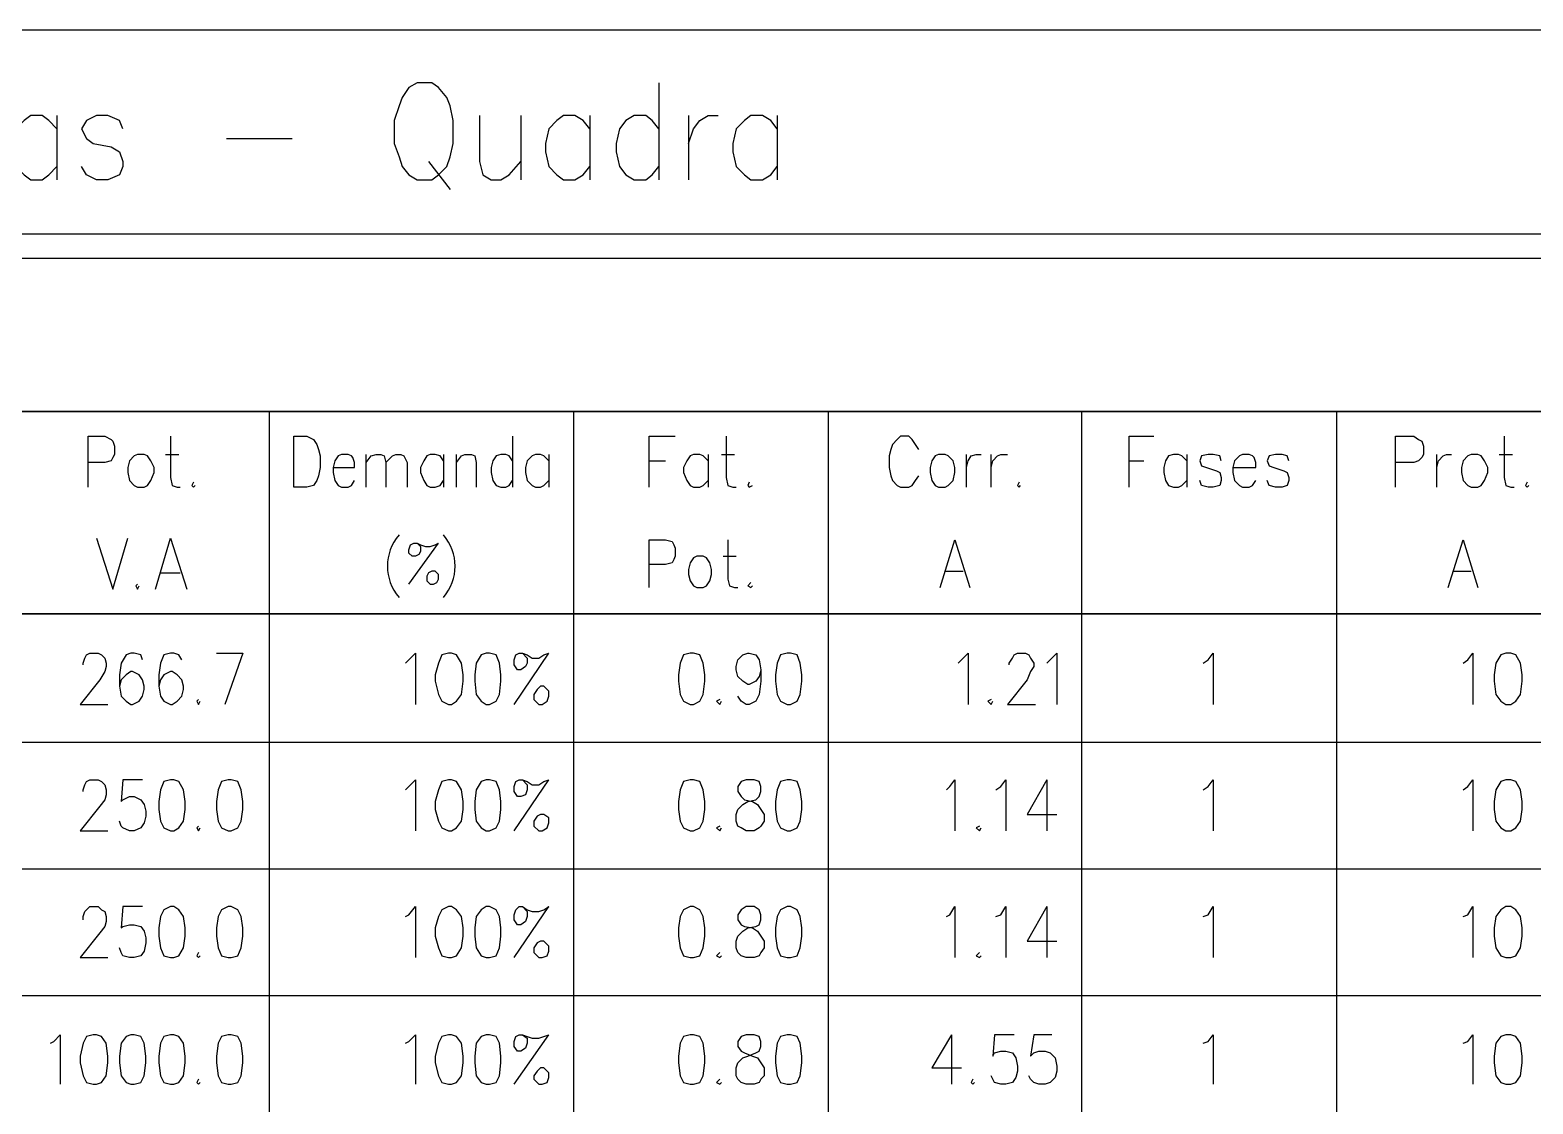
# Model space of a CAD drawing. Header units: millimetres. Extents: x 58 to 939, y 54 to 473.
# Drawn here: x 340.26 to 378.95, y 99.02 to 126.66 of the extents above; entities that cross this region are included whole.
import ezdxf

# ---------------------------------------------------------------- set-up
doc = ezdxf.new("R2010")
doc.units = ezdxf.units.MM
doc.layers.add('PDF_Geometry', color=7, linetype='Continuous')

msp = doc.modelspace()

# ---------------------------------------------------------------- linework, layer by layer
at = {"layer": 'PDF_Geometry', "lineweight": -3}
for points in [[(254.844, 126.663), (254.844, 121.413), (419.653, 121.413), (419.653, 126.663)], [(350.224, 125.308), (350.013, 125.181), (349.843, 124.927), (349.759, 124.715), (349.632, 124.334), (349.632, 123.742), (349.759, 123.403), (349.843, 123.149), (350.013, 122.937), (350.224, 122.81), (350.605, 122.81), (350.775, 122.937), (350.986, 123.149), (351.071, 123.403), (351.156, 123.742), (351.156, 124.334), (351.071, 124.715), (350.986, 124.927), (350.775, 125.181), (350.605, 125.308)], [(254.844, 120.778), (254.844, 116.841), (419.653, 116.841), (419.653, 120.778)], [(254.844, 116.841), (254.844, 111.634), (419.653, 111.634), (419.653, 116.841)], [(347.049, 114.894), (347.049, 116.206), (347.388, 116.206), (347.557, 116.121), (347.642, 115.994), (347.684, 115.867), (347.727, 115.698), (347.727, 115.402), (347.684, 115.19), (347.642, 115.063), (347.557, 114.936), (347.388, 114.894)], [(343.027, 115.74), (342.943, 115.698), (342.816, 115.571), (342.773, 115.402), (342.773, 115.275), (342.816, 115.063), (342.943, 114.936), (343.027, 114.894), (343.197, 114.894), (343.281, 114.936), (343.366, 115.063), (343.451, 115.275), (343.451, 115.402), (343.366, 115.571), (343.281, 115.698), (343.197, 115.74)], [(363.644, 115.74), (363.56, 115.698), (363.475, 115.571), (363.433, 115.402), (363.433, 115.275), (363.475, 115.063), (363.56, 114.936), (363.644, 114.894), (363.814, 114.894), (363.898, 114.936), (364.025, 115.063), (364.068, 115.275), (364.068, 115.402), (364.025, 115.571), (363.898, 115.698), (363.814, 115.74)], [(377.361, 115.74), (377.276, 115.698), (377.149, 115.571), (377.107, 115.402), (377.107, 115.275), (377.149, 115.063), (377.276, 114.936), (377.361, 114.894), (377.53, 114.894), (377.615, 114.936), (377.7, 115.063), (377.784, 115.275), (377.784, 115.402), (377.7, 115.571), (377.615, 115.698), (377.53, 115.74)], [(357.421, 113.116), (357.337, 113.073), (357.252, 112.946), (357.21, 112.777), (357.21, 112.65), (357.252, 112.481), (357.337, 112.354), (357.421, 112.311), (357.591, 112.311), (357.675, 112.354), (357.76, 112.481), (357.802, 112.65), (357.802, 112.777), (357.76, 112.946), (357.675, 113.073), (357.591, 113.116)], [(350.605, 112.735), (350.521, 112.692), (350.478, 112.608), (350.478, 112.481), (350.563, 112.396), (350.648, 112.396), (350.732, 112.438), (350.775, 112.523), (350.775, 112.65), (350.69, 112.735)], [(254.844, 111.634), (254.844, 108.332), (419.653, 108.332), (419.653, 111.634)], [(351.029, 110.618), (350.859, 110.576), (350.775, 110.364), (350.69, 110.068), (350.69, 109.898), (350.775, 109.559), (350.859, 109.39), (351.029, 109.305), (351.113, 109.305), (351.24, 109.39), (351.367, 109.559), (351.41, 109.898), (351.41, 110.068), (351.367, 110.364), (351.24, 110.576), (351.113, 110.618)], [(352.002, 110.618), (351.875, 110.576), (351.748, 110.364), (351.706, 110.068), (351.706, 109.898), (351.748, 109.559), (351.875, 109.39), (352.002, 109.305), (352.087, 109.305), (352.256, 109.39), (352.341, 109.559), (352.383, 109.898), (352.383, 110.068), (352.341, 110.364), (352.256, 110.576), (352.087, 110.618)], [(357.252, 110.618), (357.083, 110.576), (356.998, 110.364), (356.956, 110.068), (356.956, 109.898), (356.998, 109.559), (357.083, 109.39), (357.252, 109.305), (357.337, 109.305), (357.506, 109.39), (357.591, 109.559), (357.633, 109.898), (357.633, 110.068), (357.591, 110.364), (357.506, 110.576), (357.337, 110.618)], [(359.75, 110.618), (359.58, 110.576), (359.496, 110.364), (359.453, 110.068), (359.453, 109.898), (359.496, 109.559), (359.58, 109.39), (359.75, 109.305), (359.834, 109.305), (360.004, 109.39), (360.088, 109.559), (360.131, 109.898), (360.131, 110.068), (360.088, 110.364), (360.004, 110.576), (359.834, 110.618)], [(378.25, 110.618), (378.123, 110.576), (377.996, 110.364), (377.954, 110.068), (377.954, 109.898), (377.996, 109.559), (378.123, 109.39), (378.25, 109.305), (378.377, 109.305), (378.504, 109.39), (378.631, 109.559), (378.673, 109.898), (378.673, 110.068), (378.631, 110.364), (378.504, 110.576), (378.377, 110.618)], [(353.399, 109.771), (353.315, 109.686), (353.23, 109.559), (353.23, 109.432), (353.357, 109.305), (353.442, 109.305), (353.569, 109.39), (353.611, 109.517), (353.611, 109.644), (353.484, 109.771)], [(343.874, 107.358), (343.705, 107.316), (343.62, 107.104), (343.578, 106.808), (343.578, 106.596), (343.62, 106.3), (343.705, 106.13), (343.874, 106.046), (343.959, 106.046), (344.086, 106.13), (344.213, 106.3), (344.255, 106.596), (344.255, 106.808), (344.213, 107.104), (344.086, 107.316), (343.959, 107.358)], [(345.356, 107.358), (345.186, 107.316), (345.102, 107.104), (345.059, 106.808), (345.059, 106.596), (345.102, 106.3), (345.186, 106.13), (345.356, 106.046), (345.44, 106.046), (345.61, 106.13), (345.695, 106.3), (345.737, 106.596), (345.737, 106.808), (345.695, 107.104), (345.61, 107.316), (345.44, 107.358)], [(351.029, 107.358), (350.859, 107.316), (350.775, 107.104), (350.69, 106.808), (350.69, 106.596), (350.775, 106.3), (350.859, 106.13), (351.029, 106.046), (351.113, 106.046), (351.24, 106.13), (351.367, 106.3), (351.41, 106.596), (351.41, 106.808), (351.367, 107.104), (351.24, 107.316), (351.113, 107.358)], [(352.002, 107.358), (351.875, 107.316), (351.748, 107.104), (351.706, 106.808), (351.706, 106.596), (351.748, 106.3), (351.875, 106.13), (352.002, 106.046), (352.087, 106.046), (352.256, 106.13), (352.341, 106.3), (352.383, 106.596), (352.383, 106.808), (352.341, 107.104), (352.256, 107.316), (352.087, 107.358)], [(357.252, 107.358), (357.083, 107.316), (356.998, 107.104), (356.956, 106.808), (356.956, 106.596), (356.998, 106.3), (357.083, 106.13), (357.252, 106.046), (357.337, 106.046), (357.506, 106.13), (357.591, 106.3), (357.633, 106.596), (357.633, 106.808), (357.591, 107.104), (357.506, 107.316), (357.337, 107.358)], [(358.691, 107.358), (358.564, 107.316), (358.48, 107.189), (358.48, 107.062), (358.564, 106.935), (358.649, 106.85), (358.861, 106.808), (358.988, 106.723), (359.072, 106.596), (359.157, 106.469), (359.157, 106.3), (359.072, 106.173), (359.03, 106.13), (358.903, 106.046), (358.691, 106.046), (358.564, 106.13), (358.48, 106.173), (358.437, 106.3), (358.437, 106.469), (358.48, 106.596), (358.607, 106.723), (358.734, 106.808), (358.945, 106.85), (359.03, 106.935), (359.072, 107.062), (359.072, 107.189), (359.03, 107.316), (358.903, 107.358)], [(359.75, 107.358), (359.58, 107.316), (359.496, 107.104), (359.453, 106.808), (359.453, 106.596), (359.496, 106.3), (359.58, 106.13), (359.75, 106.046), (359.834, 106.046), (360.004, 106.13), (360.088, 106.3), (360.131, 106.596), (360.131, 106.808), (360.088, 107.104), (360.004, 107.316), (359.834, 107.358)], [(378.25, 107.358), (378.123, 107.316), (377.996, 107.104), (377.954, 106.808), (377.954, 106.596), (377.996, 106.3), (378.123, 106.13), (378.25, 106.046), (378.377, 106.046), (378.504, 106.13), (378.631, 106.3), (378.673, 106.596), (378.673, 106.808), (378.631, 107.104), (378.504, 107.316), (378.377, 107.358)], [(353.399, 106.469), (353.315, 106.427), (353.23, 106.3), (353.23, 106.173), (353.357, 106.046), (353.442, 106.046), (353.569, 106.13), (353.611, 106.257), (353.611, 106.384), (353.484, 106.469)], [(343.874, 104.098), (343.705, 104.014), (343.62, 103.844), (343.578, 103.548), (343.578, 103.336), (343.62, 103.04), (343.705, 102.828), (343.874, 102.786), (343.959, 102.786), (344.086, 102.828), (344.213, 103.04), (344.255, 103.336), (344.255, 103.548), (344.213, 103.844), (344.086, 104.014), (343.959, 104.098)], [(345.356, 104.098), (345.186, 104.014), (345.102, 103.844), (345.059, 103.548), (345.059, 103.336), (345.102, 103.04), (345.186, 102.828), (345.356, 102.786), (345.44, 102.786), (345.61, 102.828), (345.695, 103.04), (345.737, 103.336), (345.737, 103.548), (345.695, 103.844), (345.61, 104.014), (345.44, 104.098)], [(351.029, 104.098), (350.859, 104.014), (350.775, 103.844), (350.69, 103.548), (350.69, 103.336), (350.775, 103.04), (350.859, 102.828), (351.029, 102.786), (351.113, 102.786), (351.24, 102.828), (351.367, 103.04), (351.41, 103.336), (351.41, 103.548), (351.367, 103.844), (351.24, 104.014), (351.113, 104.098)], [(352.002, 104.098), (351.875, 104.014), (351.748, 103.844), (351.706, 103.548), (351.706, 103.336), (351.748, 103.04), (351.875, 102.828), (352.002, 102.786), (352.087, 102.786), (352.256, 102.828), (352.341, 103.04), (352.383, 103.336), (352.383, 103.548), (352.341, 103.844), (352.256, 104.014), (352.087, 104.098)], [(357.252, 104.098), (357.083, 104.014), (356.998, 103.844), (356.956, 103.548), (356.956, 103.336), (356.998, 103.04), (357.083, 102.828), (357.252, 102.786), (357.337, 102.786), (357.506, 102.828), (357.591, 103.04), (357.633, 103.336), (357.633, 103.548), (357.591, 103.844), (357.506, 104.014), (357.337, 104.098)], [(358.691, 104.098), (358.564, 104.014), (358.48, 103.887), (358.48, 103.76), (358.564, 103.633), (358.649, 103.59), (358.861, 103.548), (358.988, 103.463), (359.072, 103.336), (359.157, 103.209), (359.157, 103.04), (359.072, 102.913), (359.03, 102.828), (358.903, 102.786), (358.691, 102.786), (358.564, 102.828), (358.48, 102.913), (358.437, 103.04), (358.437, 103.209), (358.48, 103.336), (358.607, 103.463), (358.734, 103.548), (358.945, 103.59), (359.03, 103.633), (359.072, 103.76), (359.072, 103.887), (359.03, 104.014), (358.903, 104.098)], [(359.75, 104.098), (359.58, 104.014), (359.496, 103.844), (359.453, 103.548), (359.453, 103.336), (359.496, 103.04), (359.58, 102.828), (359.75, 102.786), (359.834, 102.786), (360.004, 102.828), (360.088, 103.04), (360.131, 103.336), (360.131, 103.548), (360.088, 103.844), (360.004, 104.014), (359.834, 104.098)], [(378.25, 104.098), (378.123, 104.014), (377.996, 103.844), (377.954, 103.548), (377.954, 103.336), (377.996, 103.04), (378.123, 102.828), (378.25, 102.786), (378.377, 102.786), (378.504, 102.828), (378.631, 103.04), (378.673, 103.336), (378.673, 103.548), (378.631, 103.844), (378.504, 104.014), (378.377, 104.098)], [(353.399, 103.209), (353.315, 103.167), (353.23, 103.04), (353.23, 102.913), (353.357, 102.786), (353.442, 102.786), (353.569, 102.828), (353.611, 102.955), (353.611, 103.082), (353.484, 103.209)], [(341.884, 100.796), (341.715, 100.754), (341.63, 100.585), (341.546, 100.246), (341.546, 100.076), (341.63, 99.738), (341.715, 99.568), (341.884, 99.526), (341.969, 99.526), (342.096, 99.568), (342.223, 99.738), (342.265, 100.076), (342.265, 100.246), (342.223, 100.585), (342.096, 100.754), (341.969, 100.796)], [(342.858, 100.796), (342.731, 100.754), (342.604, 100.585), (342.562, 100.246), (342.562, 100.076), (342.604, 99.738), (342.731, 99.568), (342.858, 99.526), (342.943, 99.526), (343.112, 99.568), (343.197, 99.738), (343.239, 100.076), (343.239, 100.246), (343.197, 100.585), (343.112, 100.754), (342.943, 100.796)], [(343.874, 100.796), (343.705, 100.754), (343.62, 100.585), (343.578, 100.246), (343.578, 100.076), (343.62, 99.738), (343.705, 99.568), (343.874, 99.526), (343.959, 99.526), (344.086, 99.568), (344.213, 99.738), (344.255, 100.076), (344.255, 100.246), (344.213, 100.585), (344.086, 100.754), (343.959, 100.796)], [(345.356, 100.796), (345.186, 100.754), (345.102, 100.585), (345.059, 100.246), (345.059, 100.076), (345.102, 99.738), (345.186, 99.568), (345.356, 99.526), (345.44, 99.526), (345.61, 99.568), (345.695, 99.738), (345.737, 100.076), (345.737, 100.246), (345.695, 100.585), (345.61, 100.754), (345.44, 100.796)], [(351.029, 100.796), (350.859, 100.754), (350.775, 100.585), (350.69, 100.246), (350.69, 100.076), (350.775, 99.738), (350.859, 99.568), (351.029, 99.526), (351.113, 99.526), (351.24, 99.568), (351.367, 99.738), (351.41, 100.076), (351.41, 100.246), (351.367, 100.585), (351.24, 100.754), (351.113, 100.796)], [(352.002, 100.796), (351.875, 100.754), (351.748, 100.585), (351.706, 100.246), (351.706, 100.076), (351.748, 99.738), (351.875, 99.568), (352.002, 99.526), (352.087, 99.526), (352.256, 99.568), (352.341, 99.738), (352.383, 100.076), (352.383, 100.246), (352.341, 100.585), (352.256, 100.754), (352.087, 100.796)], [(357.252, 100.796), (357.083, 100.754), (356.998, 100.585), (356.956, 100.246), (356.956, 100.076), (356.998, 99.738), (357.083, 99.568), (357.252, 99.526), (357.337, 99.526), (357.506, 99.568), (357.591, 99.738), (357.633, 100.076), (357.633, 100.246), (357.591, 100.585), (357.506, 100.754), (357.337, 100.796)], [(358.691, 100.796), (358.564, 100.754), (358.48, 100.627), (358.48, 100.5), (358.564, 100.373), (358.649, 100.331), (358.861, 100.246), (358.988, 100.203), (359.072, 100.076), (359.157, 99.949), (359.157, 99.738), (359.072, 99.653), (359.03, 99.568), (358.903, 99.526), (358.691, 99.526), (358.564, 99.568), (358.48, 99.653), (358.437, 99.738), (358.437, 99.949), (358.48, 100.076), (358.607, 100.203), (358.734, 100.246), (358.945, 100.331), (359.03, 100.373), (359.072, 100.5), (359.072, 100.627), (359.03, 100.754), (358.903, 100.796)], [(359.75, 100.796), (359.58, 100.754), (359.496, 100.585), (359.453, 100.246), (359.453, 100.076), (359.496, 99.738), (359.58, 99.568), (359.75, 99.526), (359.834, 99.526), (360.004, 99.568), (360.088, 99.738), (360.131, 100.076), (360.131, 100.246), (360.088, 100.585), (360.004, 100.754), (359.834, 100.796)], [(378.25, 100.796), (378.123, 100.754), (377.996, 100.585), (377.954, 100.246), (377.954, 100.076), (377.996, 99.738), (378.123, 99.568), (378.25, 99.526), (378.377, 99.526), (378.504, 99.568), (378.631, 99.738), (378.673, 100.076), (378.673, 100.246), (378.631, 100.585), (378.504, 100.754), (378.377, 100.796)], [(353.399, 99.949), (353.315, 99.865), (353.23, 99.738), (353.23, 99.653), (353.357, 99.526), (353.442, 99.526), (353.569, 99.568), (353.611, 99.695), (353.611, 99.822), (353.484, 99.949)]]:
    msp.add_lwpolyline(points, close=True, dxfattribs=at)
for points in [[(356.448, 125.308), (356.448, 122.81)], [(340.953, 124.123), (340.741, 124.334), (340.572, 124.461), (340.276, 124.461), (340.106, 124.334), (339.895, 124.123), (339.81, 123.742), (339.81, 123.53), (339.895, 123.149), (340.106, 122.937), (340.276, 122.81), (340.572, 122.81), (340.741, 122.937), (340.953, 123.149)], [(340.953, 124.461), (340.953, 122.81)], [(342.646, 124.123), (342.562, 124.334), (342.265, 124.461), (341.969, 124.461), (341.715, 124.334), (341.588, 124.123), (341.715, 123.869), (341.884, 123.742), (342.35, 123.657), (342.562, 123.53), (342.646, 123.276), (342.646, 123.149), (342.562, 122.937), (342.265, 122.81), (341.969, 122.81), (341.715, 122.937), (341.588, 123.149)], [(351.833, 124.461), (351.833, 123.276), (351.918, 122.937), (352.129, 122.81), (352.383, 122.81), (352.595, 122.937), (352.891, 123.276)], [(352.891, 124.461), (352.891, 122.81)], [(354.669, 124.123), (354.5, 124.334), (354.288, 124.461), (353.992, 124.461), (353.823, 124.334), (353.611, 124.123), (353.526, 123.742), (353.526, 123.53), (353.611, 123.149), (353.823, 122.937), (353.992, 122.81), (354.288, 122.81), (354.5, 122.937), (354.669, 123.149)], [(354.669, 124.461), (354.669, 122.81)], [(356.448, 124.123), (356.278, 124.334), (356.109, 124.461), (355.813, 124.461), (355.601, 124.334), (355.432, 124.123), (355.347, 123.742), (355.347, 123.53), (355.432, 123.149), (355.601, 122.937), (355.813, 122.81), (356.109, 122.81), (356.278, 122.937), (356.448, 123.149)], [(357.21, 124.461), (357.21, 122.81)], [(357.21, 123.742), (357.337, 124.123), (357.506, 124.334), (357.718, 124.461), (357.972, 124.461)], [(359.496, 124.123), (359.326, 124.334), (359.115, 124.461), (358.818, 124.461), (358.649, 124.334), (358.437, 124.123), (358.353, 123.742), (358.353, 123.53), (358.437, 123.149), (358.649, 122.937), (358.818, 122.81), (359.115, 122.81), (359.326, 122.937), (359.496, 123.149)], [(359.496, 124.461), (359.496, 122.81)], [(345.313, 123.869), (347.007, 123.869)], [(350.521, 123.276), (351.071, 122.556)], [(346.414, 116.841), (346.414, 111.634)], [(354.246, 116.841), (354.246, 111.634)], [(360.808, 116.841), (360.808, 111.634)], [(367.328, 116.841), (367.328, 111.634)], [(373.889, 116.841), (373.889, 111.634)], [(341.757, 114.894), (341.757, 116.206), (342.181, 116.206), (342.35, 116.121), (342.392, 116.079), (342.435, 115.952), (342.435, 115.74), (342.392, 115.656), (342.35, 115.571), (342.181, 115.529), (341.757, 115.529)], [(343.874, 116.206), (343.874, 115.148), (343.916, 114.936), (344.043, 114.894), (344.128, 114.894)], [(352.68, 116.206), (352.68, 114.894)], [(356.194, 114.894), (356.194, 116.206), (356.871, 116.206)], [(358.183, 116.206), (358.183, 115.148), (358.226, 114.936), (358.353, 114.894), (358.437, 114.894)], [(363.136, 115.867), (363.052, 115.994), (362.967, 116.121), (362.882, 116.206), (362.671, 116.206), (362.586, 116.121), (362.459, 115.994), (362.417, 115.867), (362.374, 115.698), (362.374, 115.402), (362.417, 115.19), (362.459, 115.063), (362.586, 114.936), (362.671, 114.894), (362.882, 114.894), (362.967, 114.936), (363.052, 115.063), (363.136, 115.19)], [(368.555, 114.894), (368.555, 116.206), (369.19, 116.206)], [(375.414, 114.894), (375.414, 116.206), (375.879, 116.206), (376.006, 116.121), (376.091, 116.079), (376.133, 115.952), (376.133, 115.74), (376.091, 115.656), (376.006, 115.571), (375.879, 115.529), (375.414, 115.529)], [(378.208, 116.206), (378.208, 115.148), (378.25, 114.936), (378.377, 114.894), (378.462, 114.894)], [(343.747, 115.74), (344.086, 115.74)], [(348.065, 115.402), (348.616, 115.402), (348.616, 115.529), (348.573, 115.656), (348.531, 115.698), (348.446, 115.74), (348.277, 115.74), (348.192, 115.698), (348.108, 115.571), (348.065, 115.402), (348.065, 115.275), (348.108, 115.063), (348.192, 114.936), (348.277, 114.894), (348.446, 114.894), (348.531, 114.936), (348.616, 115.063)], [(348.912, 114.894), (348.912, 115.74)], [(348.912, 115.529), (349.039, 115.698), (349.166, 115.74), (349.293, 115.74), (349.378, 115.698), (349.42, 115.529), (349.42, 114.894)], [(349.42, 115.529), (349.589, 115.698), (349.674, 115.74), (349.801, 115.74), (349.886, 115.698), (349.97, 115.529), (349.97, 114.894)], [(350.902, 115.571), (350.817, 115.698), (350.69, 115.74), (350.563, 115.74), (350.478, 115.698), (350.394, 115.571), (350.309, 115.402), (350.309, 115.275), (350.394, 115.063), (350.478, 114.936), (350.563, 114.894), (350.69, 114.894), (350.817, 114.936), (350.902, 115.063)], [(350.902, 115.74), (350.902, 114.894)], [(351.24, 114.894), (351.24, 115.74)], [(351.24, 115.529), (351.367, 115.698), (351.452, 115.74), (351.621, 115.74), (351.706, 115.698), (351.748, 115.529), (351.748, 114.894)], [(352.68, 115.571), (352.595, 115.698), (352.51, 115.74), (352.383, 115.74), (352.256, 115.698), (352.172, 115.571), (352.129, 115.402), (352.129, 115.275), (352.172, 115.063), (352.256, 114.936), (352.383, 114.894), (352.51, 114.894), (352.595, 114.936), (352.68, 115.063)], [(353.611, 115.571), (353.484, 115.698), (353.399, 115.74), (353.272, 115.74), (353.188, 115.698), (353.061, 115.571), (353.018, 115.402), (353.018, 115.275), (353.061, 115.063), (353.188, 114.936), (353.272, 114.894), (353.399, 114.894), (353.484, 114.936), (353.611, 115.063)], [(353.611, 115.74), (353.611, 114.894)], [(357.718, 115.571), (357.591, 115.698), (357.506, 115.74), (357.337, 115.74), (357.252, 115.698), (357.167, 115.571), (357.083, 115.402), (357.083, 115.275), (357.167, 115.063), (357.252, 114.936), (357.337, 114.894), (357.506, 114.894), (357.591, 114.936), (357.718, 115.063)], [(357.718, 115.74), (357.718, 114.894)], [(358.056, 115.74), (358.395, 115.74)], [(364.364, 114.894), (364.364, 115.74)], [(364.364, 115.402), (364.406, 115.571), (364.491, 115.698), (364.618, 115.74), (364.745, 115.74)], [(364.999, 114.894), (364.999, 115.74)], [(364.999, 115.402), (365.042, 115.571), (365.169, 115.698), (365.253, 115.74), (365.423, 115.74)], [(370.037, 115.571), (369.91, 115.698), (369.825, 115.74), (369.698, 115.74), (369.571, 115.698), (369.487, 115.571), (369.444, 115.402), (369.444, 115.275), (369.487, 115.063), (369.571, 114.936), (369.698, 114.894), (369.825, 114.894), (369.91, 114.936), (370.037, 115.063)], [(370.037, 115.74), (370.037, 114.894)], [(370.926, 115.571), (370.884, 115.698), (370.714, 115.74), (370.587, 115.74), (370.418, 115.698), (370.376, 115.571), (370.418, 115.444), (370.545, 115.402), (370.799, 115.317), (370.884, 115.275), (370.926, 115.148), (370.926, 115.063), (370.884, 114.936), (370.714, 114.894), (370.587, 114.894), (370.418, 114.936), (370.376, 115.063)], [(371.222, 115.402), (371.815, 115.402), (371.815, 115.529), (371.773, 115.656), (371.73, 115.698), (371.646, 115.74), (371.476, 115.74), (371.392, 115.698), (371.265, 115.571), (371.222, 115.402), (371.222, 115.275), (371.265, 115.063), (371.392, 114.936), (371.476, 114.894), (371.646, 114.894), (371.73, 114.936), (371.815, 115.063)], [(372.662, 115.571), (372.619, 115.698), (372.492, 115.74), (372.323, 115.74), (372.154, 115.698), (372.111, 115.571), (372.154, 115.444), (372.281, 115.402), (372.535, 115.317), (372.619, 115.275), (372.662, 115.148), (372.662, 115.063), (372.619, 114.936), (372.492, 114.894), (372.323, 114.894), (372.154, 114.936), (372.111, 115.063)], [(376.472, 114.894), (376.472, 115.74)], [(376.472, 115.402), (376.514, 115.571), (376.641, 115.698), (376.726, 115.74), (376.853, 115.74)], [(378.081, 115.74), (378.419, 115.74)], [(356.194, 115.571), (356.617, 115.571)], [(368.555, 115.571), (368.936, 115.571)], [(344.467, 115.021), (344.424, 114.936), (344.467, 114.894), (344.509, 114.936)], [(358.776, 115.021), (358.734, 114.936), (358.776, 114.894), (358.861, 114.936)], [(365.719, 115.021), (365.677, 114.936), (365.719, 114.894), (365.761, 114.936)], [(378.8, 115.021), (378.758, 114.936), (378.8, 114.894), (378.843, 114.936)], [(341.969, 113.581), (342.392, 112.269), (342.773, 113.581)], [(343.493, 112.269), (343.874, 113.581), (344.297, 112.269)], [(350.013, 112.396), (350.775, 113.454)], [(350.224, 113.454), (350.309, 113.37), (350.309, 113.243), (350.267, 113.158), (350.182, 113.116), (350.097, 113.116), (350.013, 113.2), (350.013, 113.285), (350.055, 113.412), (350.14, 113.454), (350.224, 113.454), (350.309, 113.412), (350.436, 113.37), (350.563, 113.37), (350.69, 113.412), (350.775, 113.454)], [(356.194, 112.311), (356.194, 113.539), (356.617, 113.539), (356.786, 113.497), (356.829, 113.412), (356.871, 113.327), (356.871, 113.116), (356.829, 113.031), (356.786, 112.946), (356.617, 112.904), (356.194, 112.904)], [(358.226, 113.539), (358.226, 112.523), (358.268, 112.354), (358.395, 112.311), (358.48, 112.311)], [(363.687, 112.311), (364.068, 113.539), (364.449, 112.311)], [(376.768, 112.311), (377.149, 113.539), (377.53, 112.311)], [(358.099, 113.116), (358.437, 113.116)], [(343.62, 112.692), (344.128, 112.692)], [(363.814, 112.735), (364.279, 112.735)], [(376.895, 112.735), (377.361, 112.735)], [(343.027, 112.396), (342.985, 112.354), (343.027, 112.269), (343.07, 112.354)], [(358.818, 112.438), (358.734, 112.354), (358.818, 112.311), (358.861, 112.354)], [(346.414, 111.634), (346.414, 108.332)], [(354.246, 111.634), (354.246, 108.332)], [(360.808, 111.634), (360.808, 108.332)], [(367.328, 111.634), (367.328, 108.332)], [(373.889, 111.634), (373.889, 108.332)], [(341.63, 110.322), (341.63, 110.364), (341.673, 110.491), (341.715, 110.576), (341.8, 110.618), (342.011, 110.618), (342.096, 110.576), (342.181, 110.491), (342.223, 110.364), (342.223, 110.279), (342.181, 110.152), (342.054, 109.94), (341.546, 109.305), (342.265, 109.305)], [(343.154, 110.449), (343.112, 110.576), (342.943, 110.618), (342.858, 110.618), (342.731, 110.576), (342.604, 110.364), (342.562, 110.068), (342.562, 109.771), (342.604, 109.517), (342.731, 109.39), (342.858, 109.305), (342.9, 109.305), (343.07, 109.39), (343.154, 109.517), (343.197, 109.686), (343.197, 109.771), (343.154, 109.94), (343.07, 110.068), (342.9, 110.152), (342.858, 110.152), (342.731, 110.068), (342.604, 109.94), (342.562, 109.771)], [(344.17, 110.449), (344.086, 110.576), (343.959, 110.618), (343.874, 110.618), (343.705, 110.576), (343.62, 110.364), (343.578, 110.068), (343.578, 109.771), (343.62, 109.517), (343.705, 109.39), (343.874, 109.305), (343.916, 109.305), (344.043, 109.39), (344.17, 109.517), (344.213, 109.686), (344.213, 109.771), (344.17, 109.94), (344.043, 110.068), (343.916, 110.152), (343.874, 110.152), (343.705, 110.068), (343.62, 109.94), (343.578, 109.771)], [(345.059, 110.618), (345.737, 110.618), (345.271, 109.305)], [(349.928, 110.364), (350.013, 110.449), (350.182, 110.618), (350.182, 109.305)], [(352.722, 109.305), (353.611, 110.618)], [(352.934, 110.618), (353.061, 110.491), (353.061, 110.364), (353.018, 110.279), (352.891, 110.195), (352.807, 110.195), (352.722, 110.322), (352.722, 110.449), (352.764, 110.576), (352.849, 110.618), (352.934, 110.618), (353.061, 110.576), (353.188, 110.491), (353.357, 110.491), (353.484, 110.576), (353.611, 110.618)], [(359.072, 110.195), (359.03, 110.025), (358.945, 109.898), (358.776, 109.813), (358.734, 109.813), (358.607, 109.898), (358.48, 110.025), (358.437, 110.195), (358.437, 110.279), (358.48, 110.449), (358.607, 110.576), (358.734, 110.618), (358.776, 110.618), (358.945, 110.576), (359.03, 110.449), (359.072, 110.195), (359.072, 109.898), (359.03, 109.559), (358.945, 109.39), (358.776, 109.305), (358.691, 109.305), (358.564, 109.39), (358.48, 109.517)], [(364.152, 110.364), (364.237, 110.449), (364.406, 110.618), (364.406, 109.305)], [(365.465, 110.322), (365.465, 110.364), (365.55, 110.491), (365.592, 110.576), (365.677, 110.618), (365.888, 110.618), (365.973, 110.576), (366.015, 110.491), (366.1, 110.364), (366.1, 110.279), (366.015, 110.152), (365.931, 109.94), (365.423, 109.305), (366.142, 109.305)], [(366.439, 110.364), (366.523, 110.449), (366.693, 110.618), (366.693, 109.305)], [(370.46, 110.364), (370.587, 110.449), (370.714, 110.618), (370.714, 109.305)], [(377.149, 110.364), (377.276, 110.449), (377.403, 110.618), (377.403, 109.305)], [(344.594, 109.432), (344.551, 109.39), (344.594, 109.305), (344.636, 109.39)], [(358.014, 109.432), (357.929, 109.39), (358.014, 109.305), (358.056, 109.39)], [(364.999, 109.432), (364.914, 109.39), (364.999, 109.305), (365.042, 109.39)], [(254.844, 108.332), (254.844, 105.072), (419.653, 105.072), (419.653, 108.332)], [(346.414, 108.332), (346.414, 105.072)], [(354.246, 108.332), (354.246, 105.072)], [(360.808, 108.332), (360.808, 105.072)], [(367.328, 108.332), (367.328, 105.072)], [(373.889, 108.332), (373.889, 105.072)], [(341.63, 107.062), (341.63, 107.104), (341.673, 107.231), (341.715, 107.316), (341.8, 107.358), (342.011, 107.358), (342.096, 107.316), (342.181, 107.231), (342.223, 107.104), (342.223, 106.977), (342.181, 106.85), (342.054, 106.681), (341.546, 106.046), (342.265, 106.046)], [(343.154, 107.358), (342.646, 107.358), (342.604, 106.808), (342.646, 106.85), (342.816, 106.935), (342.943, 106.935), (343.112, 106.85), (343.197, 106.723), (343.239, 106.554), (343.239, 106.427), (343.197, 106.257), (343.112, 106.13), (342.943, 106.046), (342.816, 106.046), (342.646, 106.13), (342.604, 106.173), (342.562, 106.3)], [(349.928, 107.104), (350.013, 107.189), (350.182, 107.358), (350.182, 106.046)], [(352.722, 106.046), (353.611, 107.358)], [(352.934, 107.358), (353.061, 107.231), (353.061, 107.104), (353.018, 106.977), (352.891, 106.935), (352.807, 106.935), (352.722, 107.062), (352.722, 107.189), (352.764, 107.316), (352.849, 107.358), (352.934, 107.358), (353.061, 107.316), (353.188, 107.231), (353.357, 107.231), (353.484, 107.316), (353.611, 107.358)], [(363.856, 107.104), (363.941, 107.189), (364.068, 107.358), (364.068, 106.046)], [(365.126, 107.104), (365.253, 107.189), (365.38, 107.358), (365.38, 106.046)], [(366.439, 107.358), (365.931, 106.469), (366.693, 106.469)], [(366.439, 107.358), (366.439, 106.046)], [(370.46, 107.104), (370.587, 107.189), (370.714, 107.358), (370.714, 106.046)], [(377.149, 107.104), (377.276, 107.189), (377.403, 107.358), (377.403, 106.046)], [(344.594, 106.173), (344.551, 106.13), (344.594, 106.046), (344.636, 106.13)], [(358.014, 106.173), (357.929, 106.13), (358.014, 106.046), (358.056, 106.13)], [(364.703, 106.173), (364.618, 106.13), (364.703, 106.046), (364.745, 106.13)], [(254.844, 105.072), (254.844, 101.812), (419.653, 101.812), (419.653, 105.072)], [(346.414, 105.072), (346.414, 101.812)], [(354.246, 105.072), (354.246, 101.812)], [(360.808, 105.072), (360.808, 101.812)], [(367.328, 105.072), (367.328, 101.812)], [(373.889, 105.072), (373.889, 101.812)], [(341.63, 103.76), (341.63, 103.844), (341.673, 103.971), (341.715, 104.014), (341.8, 104.098), (342.011, 104.098), (342.096, 104.014), (342.181, 103.971), (342.223, 103.844), (342.223, 103.717), (342.181, 103.59), (342.054, 103.421), (341.546, 102.786), (342.265, 102.786)], [(343.154, 104.098), (342.646, 104.098), (342.604, 103.548), (342.646, 103.59), (342.816, 103.633), (342.943, 103.633), (343.112, 103.59), (343.197, 103.463), (343.239, 103.294), (343.239, 103.167), (343.197, 102.955), (343.112, 102.828), (342.943, 102.786), (342.816, 102.786), (342.646, 102.828), (342.604, 102.913), (342.562, 103.04)], [(349.928, 103.844), (350.013, 103.887), (350.182, 104.098), (350.182, 102.786)], [(352.722, 102.786), (353.611, 104.098)], [(352.934, 104.098), (353.061, 103.971), (353.061, 103.844), (353.018, 103.717), (352.891, 103.633), (352.807, 103.633), (352.722, 103.76), (352.722, 103.887), (352.764, 104.014), (352.849, 104.098), (352.934, 104.098), (353.061, 104.014), (353.188, 103.971), (353.357, 103.971), (353.484, 104.014), (353.611, 104.098)], [(363.856, 103.844), (363.941, 103.887), (364.068, 104.098), (364.068, 102.786)], [(365.126, 103.844), (365.253, 103.887), (365.38, 104.098), (365.38, 102.786)], [(366.439, 104.098), (365.931, 103.209), (366.693, 103.209)], [(366.439, 104.098), (366.439, 102.786)], [(370.46, 103.844), (370.587, 103.887), (370.714, 104.098), (370.714, 102.786)], [(377.149, 103.844), (377.276, 103.887), (377.403, 104.098), (377.403, 102.786)], [(344.594, 102.913), (344.551, 102.828), (344.594, 102.786), (344.636, 102.828)], [(358.014, 102.913), (357.929, 102.828), (358.014, 102.786), (358.056, 102.828)], [(364.703, 102.913), (364.618, 102.828), (364.703, 102.786), (364.745, 102.828)], [(346.414, 101.812), (346.414, 98.51)], [(354.246, 101.812), (354.246, 98.51)], [(360.808, 101.812), (360.808, 98.51)], [(367.328, 101.812), (367.328, 98.51)], [(373.889, 101.812), (373.889, 98.51)], [(340.784, 100.585), (340.868, 100.627), (341.038, 100.796), (341.038, 99.526)], [(349.928, 100.585), (350.013, 100.627), (350.182, 100.796), (350.182, 99.526)], [(352.722, 99.526), (353.611, 100.796)], [(352.934, 100.796), (353.061, 100.712), (353.061, 100.585), (353.018, 100.458), (352.891, 100.373), (352.807, 100.373), (352.722, 100.5), (352.722, 100.627), (352.764, 100.754), (352.849, 100.796), (352.934, 100.796), (353.061, 100.754), (353.188, 100.712), (353.357, 100.712), (353.484, 100.754), (353.611, 100.796)], [(363.983, 100.796), (363.475, 99.949), (364.237, 99.949)], [(363.983, 100.796), (363.983, 99.526)], [(365.592, 100.796), (365.084, 100.796), (365.042, 100.246), (365.084, 100.331), (365.253, 100.373), (365.38, 100.373), (365.55, 100.331), (365.634, 100.203), (365.677, 99.992), (365.677, 99.865), (365.634, 99.695), (365.55, 99.568), (365.38, 99.526), (365.253, 99.526), (365.084, 99.568), (365.042, 99.653), (364.999, 99.738)], [(366.566, 100.796), (366.1, 100.796), (366.015, 100.246), (366.1, 100.331), (366.227, 100.373), (366.396, 100.373), (366.523, 100.331), (366.65, 100.203), (366.693, 99.992), (366.693, 99.865), (366.65, 99.695), (366.523, 99.568), (366.396, 99.526), (366.227, 99.526), (366.1, 99.568), (366.015, 99.653), (365.973, 99.738)], [(370.46, 100.585), (370.587, 100.627), (370.714, 100.796), (370.714, 99.526)], [(377.149, 100.585), (377.276, 100.627), (377.403, 100.796), (377.403, 99.526)], [(344.594, 99.653), (344.551, 99.568), (344.594, 99.526), (344.636, 99.568)], [(358.014, 99.653), (357.929, 99.568), (358.014, 99.526), (358.056, 99.568)], [(364.533, 99.653), (364.491, 99.568), (364.533, 99.526), (364.576, 99.568)]]:
    msp.add_lwpolyline(points, dxfattribs=at)
for centre, start, end in [((350.69, 112.862), 139.1849, 220.8151), ((349.97, 112.862), 319.1849, 40.8151)]:
    msp.add_arc(centre, 1.231, start, end, dxfattribs=at)

doc.saveas('drawing.dxf')
